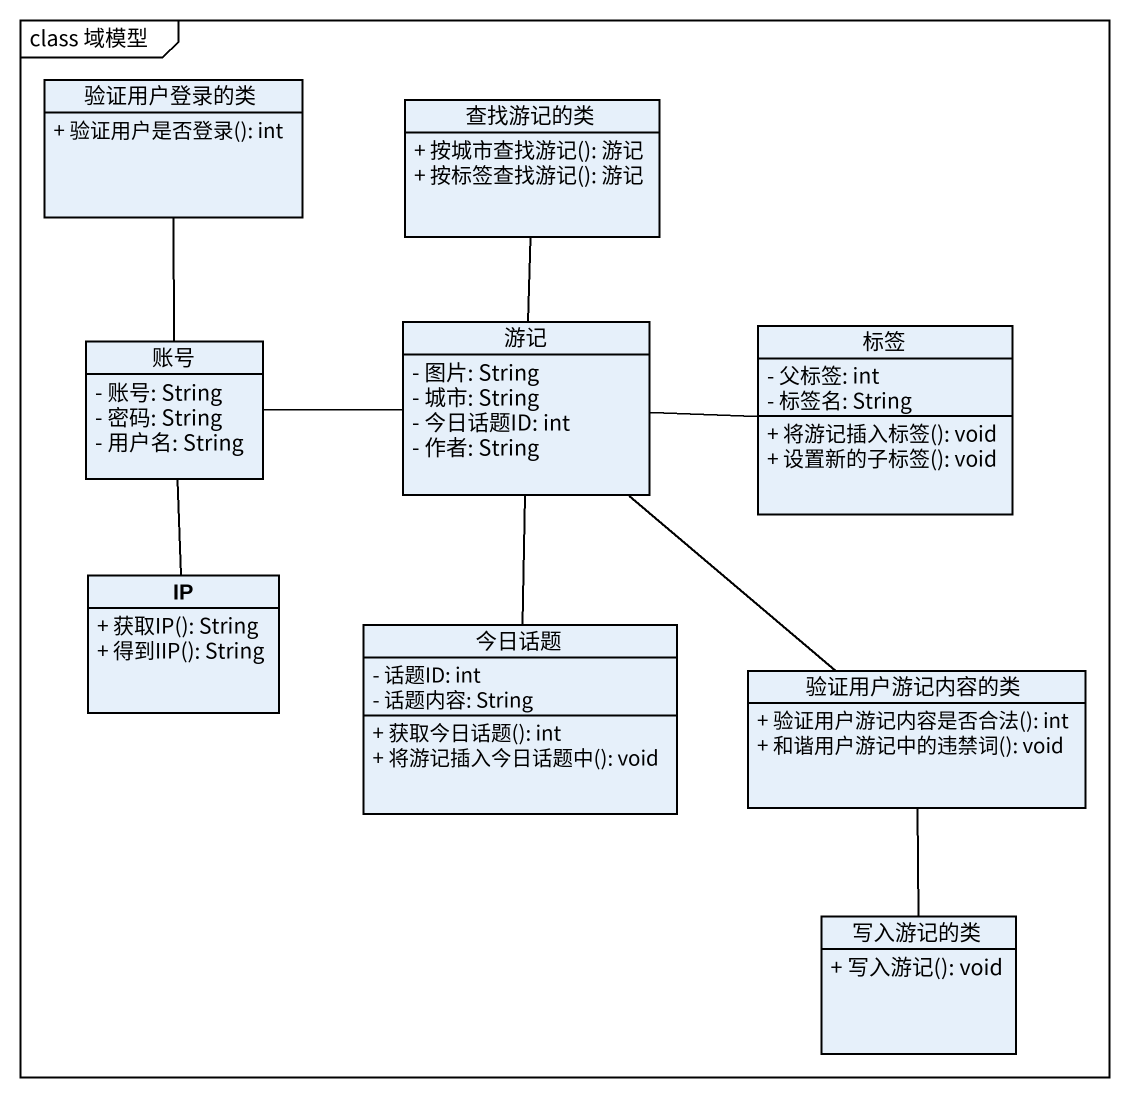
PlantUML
@startuml
mainframe class 域模型
hide circle
hide empty members
skinparam classAttributeIconSize 0
class 验证用户登录的类 {
  + 验证用户是否登录(): int
}
class 查找游记的类 {
  + 按城市查找游记(): 游记
  + 按标签查找游记(): 游记
}
class 账号 {
  - 账号: String
  - 密码: String
  - 用户名: String
}
class 游记 {
  - 图片: String
  - 城市: String
  - 今日话题ID: int
  - 作者: String
}
class 标签 {
  - 父标签: int
  - 标签名: String
  + 将游记插入标签(): void
  + 设置新的子标签(): void
}
class IP {
  + 获取IP(): String
  + 得到IIP(): String
}
class 今日话题 {
  - 话题ID: int
  - 话题内容: String
  + 获取今日话题(): int
  + 将游记插入今日话题中(): void
}
class 验证用户游记内容的类 {
  + 验证用户游记内容是否合法(): int
  + 和谐用户游记中的违禁词(): void
}
class 写入游记的类 {
  + 写入游记(): void
}
账号 -up- 验证用户登录的类
账号 -right- 游记
账号 -- IP
游记 -up- 查找游记的类
游记 -right- 标签
游记 -- 今日话题
游记 -- 验证用户游记内容的类
验证用户游记内容的类 -- 写入游记的类
@enduml
